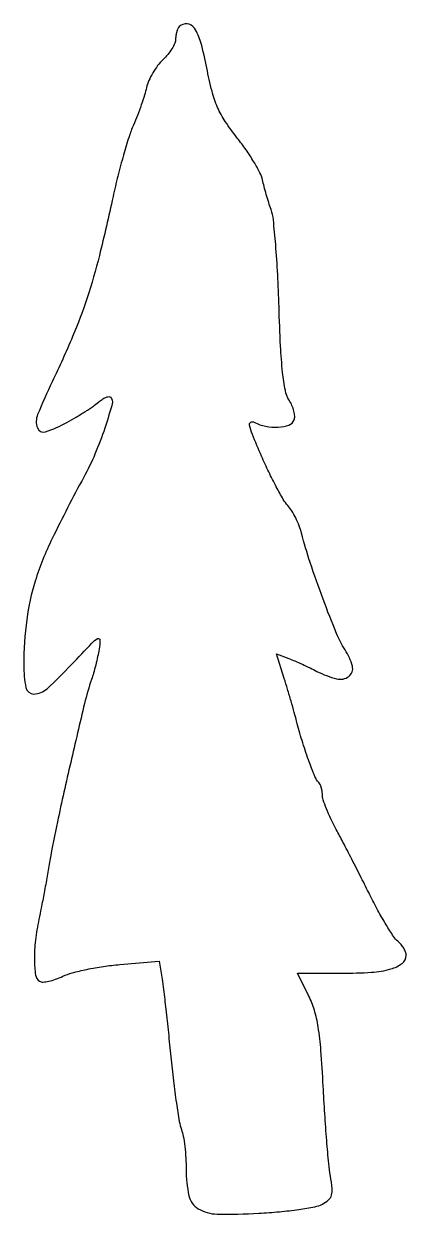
# Model space of a CAD drawing. Extents: x 0 to 73, y 0 to 227.
import ezdxf

# ---------------------------------------------------------------- set-up
doc = ezdxf.new("R2010")
doc.units = 0

msp = doc.modelspace()

# ---------------------------------------------------------------- linework, layer by layer
msp.add_lwpolyline([(29.701236, 226.367903, 0.087966), (29.431819, 225.982359, 0.036427), (29.205988, 225.385318, 0.034608), (29.051736, 224.694248, 0.037622), (29, 224.007647, -0.103685), (28.833287, 223.212354, -0.035155), (28.280863, 222.160371, -0.033188), (27.488734, 221.051225, -0.032531), (26.551873, 220.048732, 0.042626), (25.566462, 218.950727, 0.028724), (24.630702, 217.549437, 0.028972), (23.876862, 216.077871, 0.049862), (23.449513, 214.770135, -0.021146), (23.070427, 213.336403, -0.00888), (22.445368, 211.440935, -0.008767), (21.704385, 209.434883, -0.011278), (20.949855, 207.619544, 0.026703), (20.103553, 205.391976, 0.007845), (19.043324, 201.89021, 0.007854), (17.972588, 197.906898, 0.008361), (17.050985, 193.973827, -0.007547), (14.446834, 182.778279, -0.018572), (12.107799, 174.667776, -0.020821), (9.344016, 167.315207, -0.012033), (5.445211, 158.70647, 0.015351), (2.6701, 152.469108, 0.185613), (2.616308, 149.892191, 0.4102), (4.163946, 149.152064, 0.042412), (8.239847, 150.95872, 0.008702), (9.999653, 151.964925, 0.008126), (11.764444, 153.054366, 0.008128), (13.30006, 154.07271, 0.027258), (14.256131, 154.809103, -0.032379), (14.969735, 155.3472, -0.048132), (15.661457, 155.711873, -0.060034), (16.236395, 155.870405, -0.237977), (16.574163, 155.759171, -0.271979), (16.904188, 154.489418, -0.011571), (15.479371, 149.882817, -0.019478), (13.601677, 144.925265, -0.024433), (11.464765, 140.5, 0.011239), (5.446329, 128.832917, 0.036066), (2.191097, 120.722165, 0.046414), (0.577281, 113.395558, 0.029969), (0.020107, 104.718615, 0.050316), (0.435533, 100.420009, 0.360999), (1.939289, 99.201424, 0.184582), (4.463117, 100.200432, 0.0186), (9.147593, 104.8268, -0.002296), (13.028407, 108.917815, -0.074777), (14.1069, 109.751199, -0.574208), (14.544381, 109.492596, -0.041247), (14.390653, 107.750018, -0.010747), (14.113397, 106.323237, -0.007419), (13.741022, 104.720318, -0.007484), (13.336859, 103.189135, -0.015169), (12.964619, 102, 0.024411), (11.61662, 97.397144, 0.002404), (8.970223, 86.159175, 0.003185), (6.438602, 74.843067, 0.011129), (5.01522, 67.5, -0.0023), (4.490718, 64.512732, -0.001884), (3.903409, 61.324609, -0.001902), (3.341186, 58.397267, -0.005023), (2.909665, 56.30718, 0.023965), (2.235222, 52.274868, 0.032432), (2.039669, 48.586138, 0.03319), (2.269149, 45.658826, 0.221686), (3.050271, 44.468931, 0.158752), (3.668866, 44.318404, 0.033785), (4.779651, 44.479161, 0.032175), (6.098462, 44.852112, 0.025791), (7.462672, 45.415263, -0.045868), (9.256087, 46.072743, -0.014365), (12.044971, 46.728666, -0.01422), (15.216602, 47.285604, -0.015266), (18.340698, 47.646024), (25.856592, 48.28135), (26.405661, 44.890675, -0.010313), (26.683756, 42.916088, -0.001742), (27.124084, 39.130897, -0.001904), (27.609119, 34.678788, -0.001692), (28.080325, 30.044293, 0.00528), (28.576968, 25.48499, 0.006578), (29.138783, 21.260628, 0.005429), (29.694338, 17.733671, 0.049097), (30.102961, 16.229193, -0.047321), (30.449193, 14.972057, -0.014324), (30.736495, 13.011898, -0.014209), (30.934084, 10.784382, -0.015015), (31, 8.589888, 0.053483), (31.534912, 3.603456, 0.206812), (33.306803, 1.129894, 0.132069), (36.913325, 0.097891, 0.017785), (44.866717, 0.25286, 0.009938), (48.816408, 0.549336, 0.012016), (52.507689, 0.990041, 0.010689), (55.580132, 1.499236, 0.076595), (56.995137, 1.997397, 0.057333), (58.179647, 2.818131, 0.1437), (58.73703, 3.697622, 0.095182), (58.851648, 4.972943, 0.017094), (58.530561, 7.348575, -0.018717), (58.217079, 9.726041, -0.003513), (57.837216, 14.099269, -0.003754), (57.467429, 19.218516, -0.003428), (57.162113, 24.5, 0.006265), (56.730123, 31.302785, 0.021057), (56.204676, 35.733013, 0.031693), (55.4666, 38.979812, 0.044197), (54.37546, 41.75), (52.250921, 46), (60.691202, 46, 0.016064), (66.35882, 46.182137, 0.0516), (70.077337, 46.810338, 0.094552), (72.236144, 47.877256, 0.234999), (73, 49.412739, 0.092367), (72.886475, 50.022031, 0.042661), (72.531829, 50.749337, 0.040315), (72.016039, 51.472514, 0.044514), (71.406225, 52.077827, -0.074136), (70.581796, 52.998931, -0.009698), (69.17488, 55.229728, -0.011104), (67.606245, 57.96263, -0.009085), (66.048226, 60.950271, 0.001792), (64.413642, 64.19946, 0.001395), (62.613656, 67.721331, 0.00141), (60.917416, 70.99477, 0.003421), (59.642001, 73.398939, -0.013093), (58.630534, 75.398033, -0.015146), (57.776088, 77.353606, -0.014275), (57.154, 79.041595, -0.081315), (57, 79.982273, 0.036321), (56.949437, 80.677411, 0.034089), (56.798682, 81.373194, 0.035931), (56.578074, 81.971315, 0.090297), (56.314662, 82.352005, -0.101043), (55.58237, 83.460036, -0.008574), (54.355487, 86.666466, -0.011877), (53.116578, 90.348868, -0.012754), (52.085286, 94, 0.005538), (51.639065, 95.671621, 0.002524), (51.020739, 97.846635, 0.002498), (50.346037, 100.132414, 0.003434), (49.715127, 102.180034), (48.237849, 106.860068), (50.625712, 105.952205, -0.010902), (51.749531, 105.496646, -0.005184), (53.176808, 104.863888, -0.005135), (54.6558, 104.171337, -0.007261), (55.957127, 103.52217, 0.056879), (59.719693, 102.090388, 0.229399), (62.061259, 102.567529, 0.303343), (62.721382, 104.496383, 0.080546), (61.325987, 107.620678, -0.048574), (59.697693, 110.72015, -0.00724), (57.131649, 117.293721, -0.008788), (54.664396, 124.266092, -0.01804), (53.027522, 129.823113, 0.030191), (52.573044, 131.238275, 0.022314), (51.908743, 132.743055, 0.022707), (51.150185, 134.11279, 0.046134), (50.41236, 135.096841, -0.051878), (49.534479, 136.296084, -0.009797), (48.211265, 138.669219, -0.010374), (46.771517, 141.51549, -0.009347), (45.398176, 144.518967, -0.004456), (43.645123, 148.65077, -0.04529), (43.091547, 150.428776, -0.324771), (43.33715, 150.983611, -0.259984), (44.008896, 150.995239, 0.073672), (46.174638, 150.218595, 0.06333), (48.590378, 150.047392, 0.071918), (50.623393, 150.458081, 0.218761), (51.607372, 151.419212, 0.109796), (51.712796, 152.127821, 0.043411), (51.557124, 153.106199, 0.040283), (51.197738, 154.172507, 0.040088), (50.671552, 155.169212, -0.094641), (49.938126, 157.020756, -0.019914), (49.420369, 160.479048, -0.014874), (49.021443, 165.515569, -0.004793), (48.724088, 173, 0.005666), (48.468785, 179.155013, 0.007202), (48.087022, 184.828125, 0.005779), (47.644782, 189.561771, 0.057746), (47.211199, 191.5, -0.008409), (46.76858, 192.84183, -0.005547), (46.302908, 194.398286, -0.005582), (45.883619, 195.92245, -0.010748), (45.587783, 197.153741, 0.066092), (45.095495, 198.518052, 0.016352), (43.929938, 200.59698, 0.016442), (42.426354, 202.909207, 0.015809), (40.755107, 205.148877, -0.021755), (38.46691, 208.292617, -0.043764), (37.00218, 210.985266, -0.039704), (35.945201, 214.057418, -0.014989), (34.944065, 218.492213, 0.018715), (33.805413, 223.36682, 0.08028), (32.573855, 226.07274, 0.223559), (31.203607, 226.900788, 0.226007)], format="xyb", close=True)

doc.saveas('drawing.dxf')
